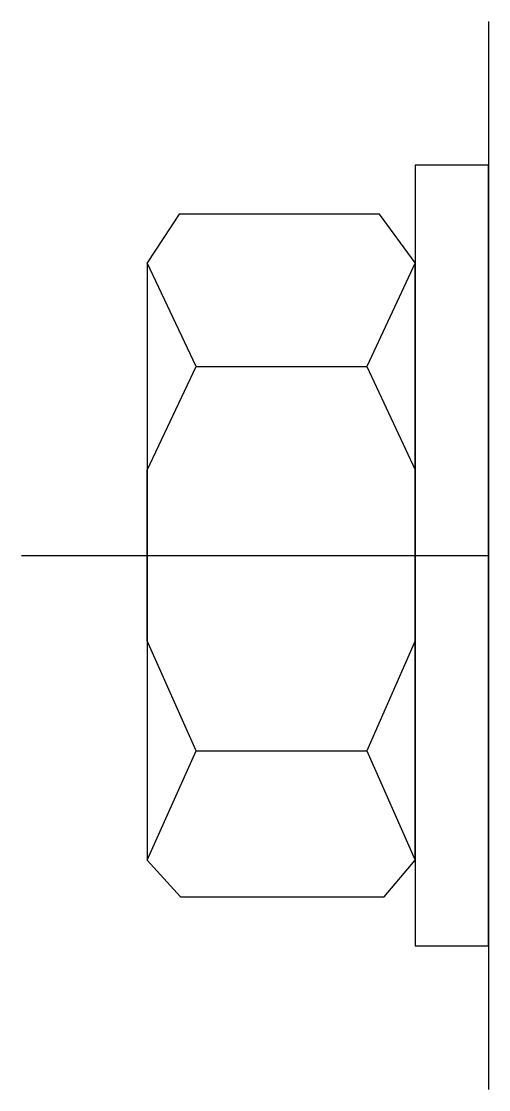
# Model space of a CAD drawing. Extents: x -13 to 0, y -14.9 to 14.9.
import ezdxf

# ---------------------------------------------------------------- set-up
doc = ezdxf.new("R2010")
doc.units = 0
doc.layers.get('0').update_dxf_attribs({"linetype": 'CONTINUOUS'})

msp = doc.modelspace()

# ---------------------------------------------------------------- linework, layer by layer
at = {"linetype": 'CONTINUOUS'}
for p, q in [((0, 14.86), (0, -14.86)), ((0, 10.86), (-2.04, 10.86)), ((-2.04, 10.86), (-2.04, 0)), ((0, -10.86), (0, 10.86)), ((-8.61, 9.5), (-9.5, 8.14)), ((-3.04, 9.5), (-8.61, 9.5)), ((-2.04, 8.14), (-3.04, 9.5)), ((-8.14, 5.26), (-9.5, 8.14)), ((-9.5, 8.14), (-9.5, -8.48)), ((-2.04, 8.14), (-3.39, 5.26)), ((-2.04, 0), (-2.04, 8.14)), ((-9.5, 2.37), (-8.14, 5.26)), ((-8.14, 5.26), (-3.39, 5.26)), ((-3.39, 5.26), (-2.04, 2.38)), ((-2.04, 2.38), (-2.04, -2.37)), ((-9.5, -2.37), (-9.5, 2.37)), ((-13, 0), (0, 0)), ((-2.04, -8.48), (-2.04, 0)), ((-2.04, 0), (-2.04, -10.86)), ((-8.14, -5.43), (-9.5, -2.37)), ((-2.04, -2.37), (-3.39, -5.43)), ((-9.5, -8.48), (-8.14, -5.43)), ((-8.14, -5.43), (-3.39, -5.43)), ((-3.39, -5.43), (-2.04, -8.48)), ((-9.5, -8.48), (-8.57, -9.5)), ((-2.91, -9.5), (-2.04, -8.48)), ((-8.57, -9.5), (-2.91, -9.5)), ((-2.04, -10.86), (0, -10.86))]:
    msp.add_line(p, q, dxfattribs=at)

doc.saveas('drawing.dxf')
